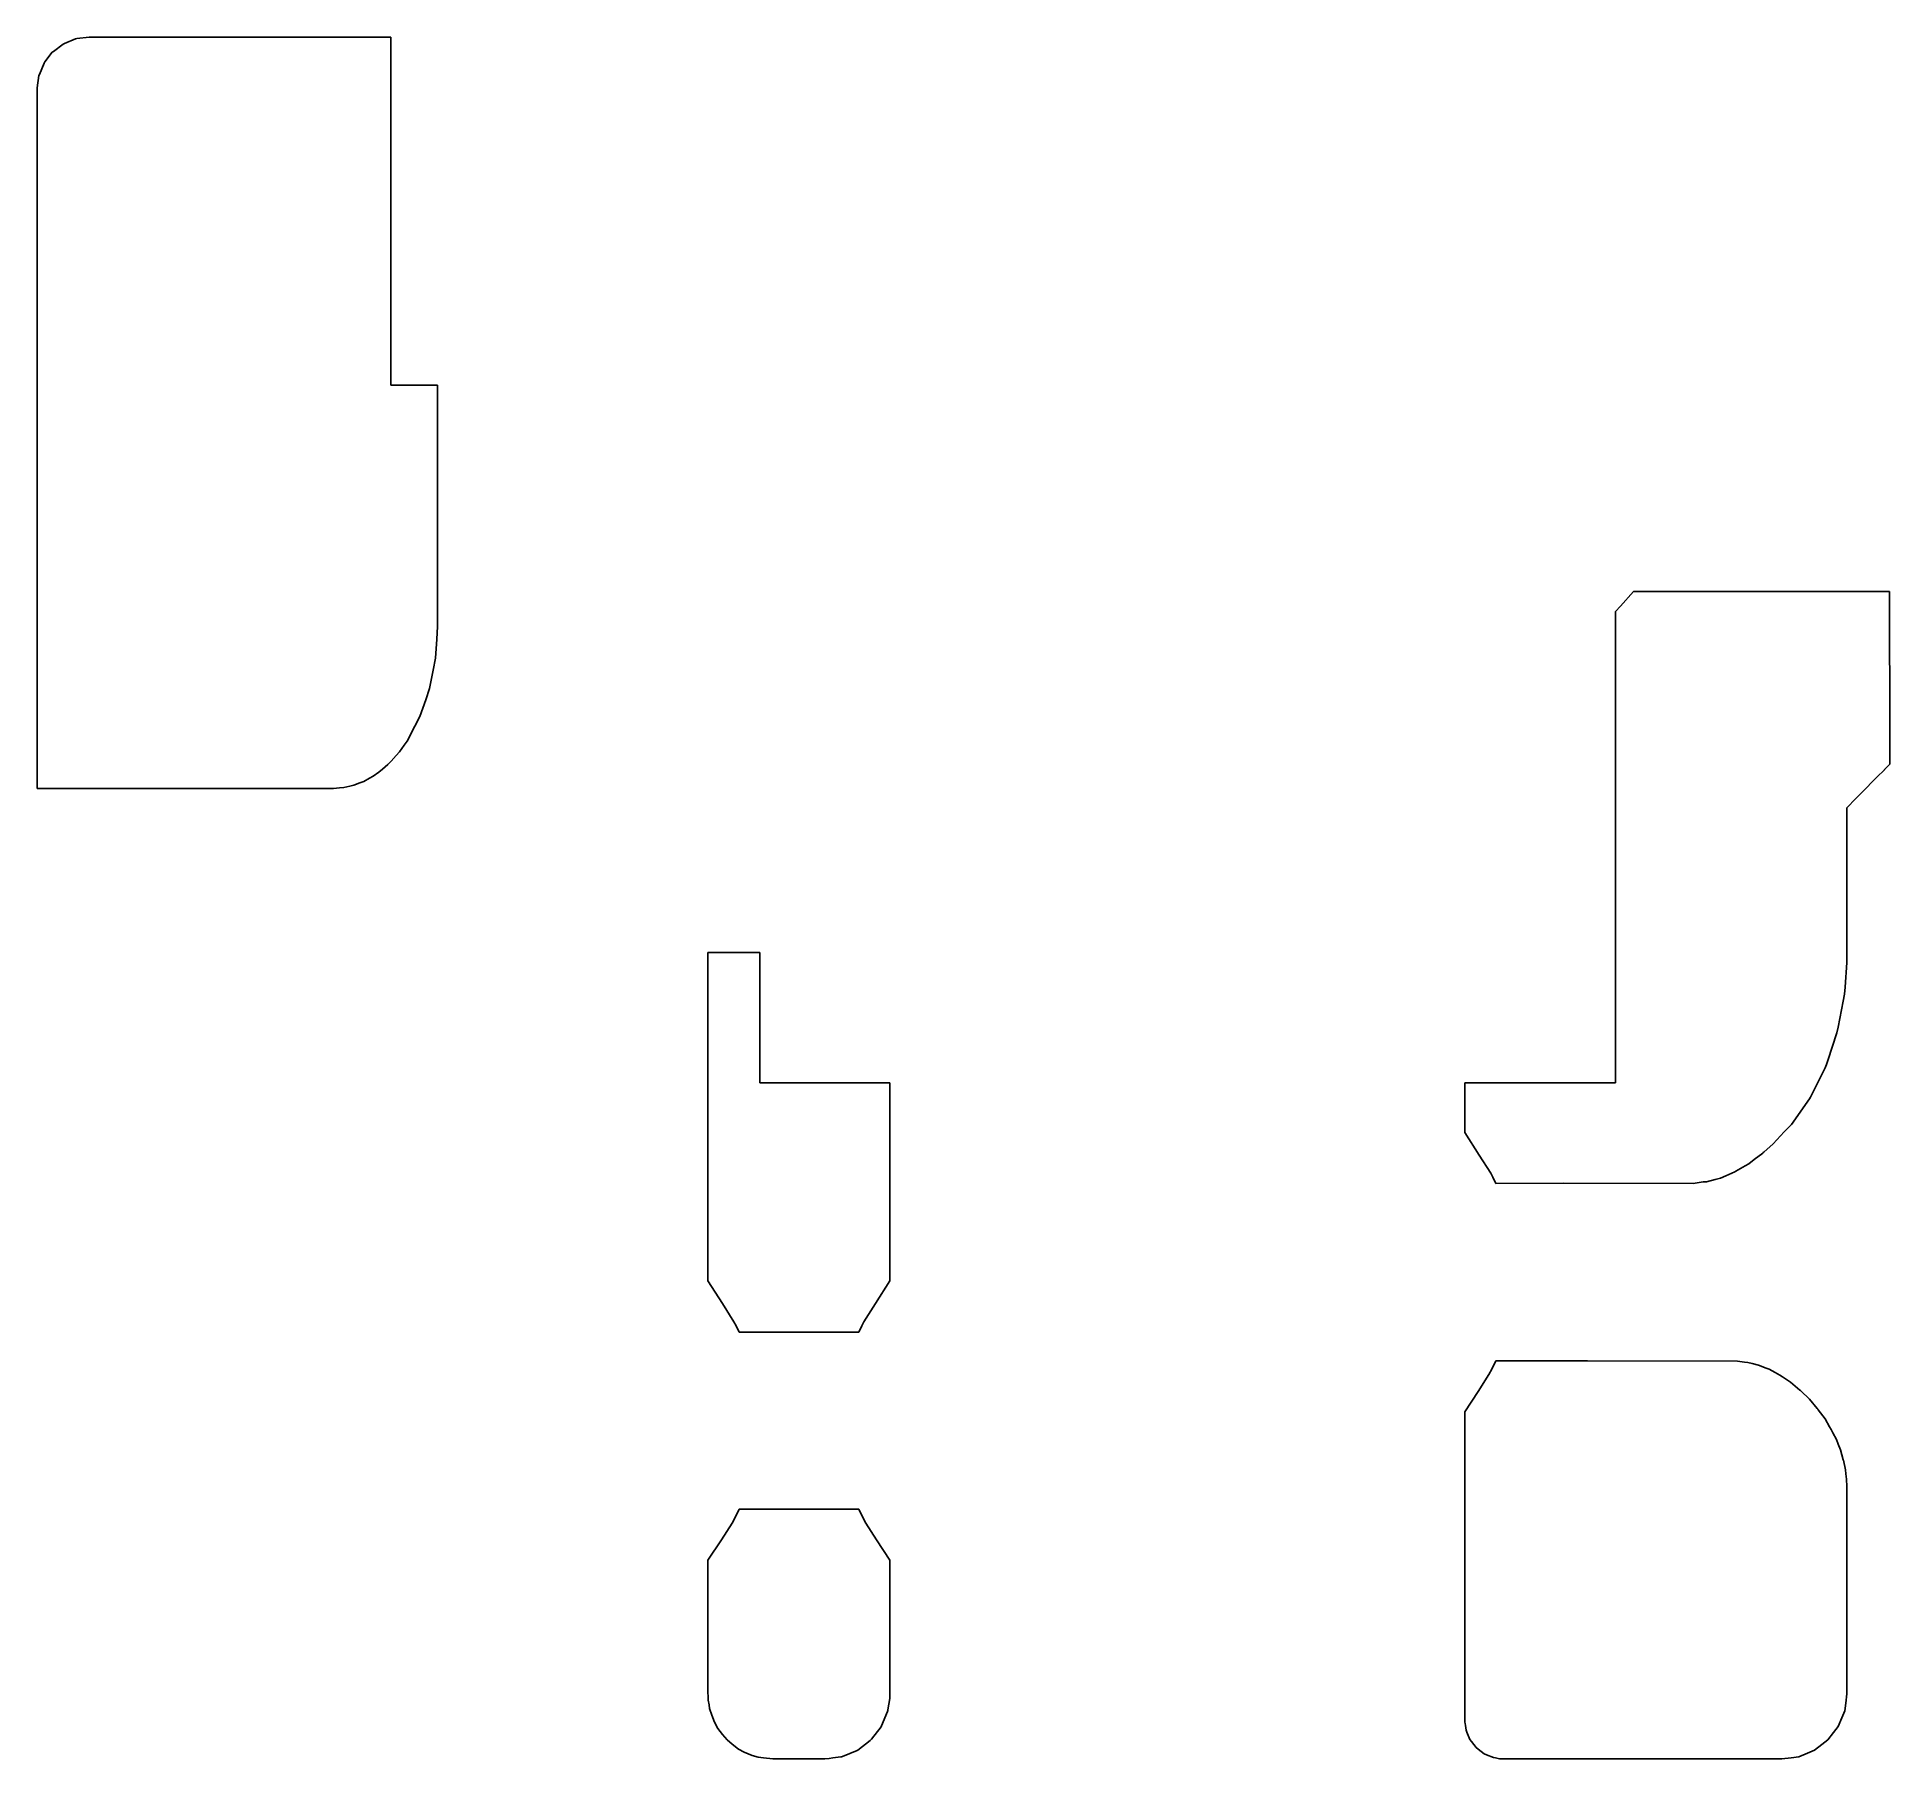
# Model space of a CAD drawing. Header units: metres. Extents: x 2.4 to 73.7, y -16 to 50.2.
import ezdxf

# ---------------------------------------------------------------- set-up
doc = ezdxf.new("R2010")
doc.units = ezdxf.units.M

msp = doc.modelspace()

# ---------------------------------------------------------------- linework, layer by layer
for p, q in [((3.4, 49.932), (3.028, 49.647)), ((3.449, 49.952), (3.4, 49.932)), ((3.882, 50.132), (3.449, 49.952)), ((3.935, 50.139), (3.882, 50.132)), ((4.4, 50.2), (3.935, 50.139)), ((5.388, 50.2), (4.4, 50.2)), ((5.464, 50.2), (5.388, 50.2)), ((5.548, 50.2), (5.464, 50.2)), ((5.631, 50.2), (5.548, 50.2)), ((5.705, 50.2), (5.631, 50.2)), ((5.758, 50.2), (5.705, 50.2)), ((14.971, 50.2), (5.758, 50.2)), ((15.021, 50.2), (14.971, 50.2)), ((15.085, 50.2), (15.021, 50.2)), ((15.155, 50.2), (15.085, 50.2)), ((15.222, 50.2), (15.155, 50.2)), ((15.281, 50.2), (15.222, 50.2)), ((16, 50.2), (15.281, 50.2)), ((16, 49.693), (16, 50.2)), ((2.668, 49.2), (2.488, 48.767)), ((2.7, 49.242), (2.668, 49.2)), ((2.986, 49.614), (2.7, 49.242)), ((3.028, 49.647), (2.986, 49.614)), ((16, 45.2), (16, 49.693)), ((2.468, 48.718), (2.407, 48.253)), ((2.488, 48.767), (2.468, 48.718)), ((2.407, 48.253), (2.4, 48.2)), ((2.4, 48.2), (2.4, 45.505)), ((2.4, 45.505), (2.4, 45.048)), ((2.4, 45.048), (2.4, 44.12)), ((16, 45.059), (16, 45.2)), ((16, 44.177), (16, 45.059)), ((16, 45.059), (16, 45.059)), ((16, 44.003), (16, 44.177)), ((2.4, 44.12), (2.4, 44.106)), ((2.4, 44.106), (2.4, 44.093)), ((2.4, 44.093), (2.4, 43.201)), ((16, 43.146), (16, 44.003)), ((2.4, 43.201), (2.4, 43.183)), ((2.4, 43.183), (2.4, 42.88)), ((2.4, 42.88), (2.4, 41.983)), ((16, 42.881), (16, 43.146)), ((16, 42.094), (16, 42.881)), ((16, 41.675), (16, 42.094)), ((2.4, 41.983), (2.4, 41.24)), ((16, 41.005), (16, 41.675)), ((2.4, 41.24), (2.4, 40.68)), ((2.4, 40.68), (2.4, 39.012)), ((16, 40.362), (16, 41.005)), ((16, 39.852), (16, 40.362)), ((16, 38.908), (16, 39.852)), ((2.4, 39.012), (2.4, 38.335)), ((16, 37.371), (16, 38.908)), ((2.4, 38.335), (2.4, 37.851)), ((2.4, 37.851), (2.4, 31.275)), ((16, 37.252), (16, 37.371)), ((16, 36.817), (16, 37.252)), ((16.436, 36.817), (16, 36.817)), ((17.8, 36.817), (16.436, 36.817)), ((17.8, 34.241), (17.8, 36.817)), ((17.8, 32.072), (17.8, 34.241)), ((17.8, 30.72), (17.8, 32.072)), ((2.4, 31.275), (2.4, 28.363)), ((17.8, 29.12), (17.8, 30.72)), ((17.8, 27.537), (17.8, 29.12)), ((63.796, 28.884), (63.286, 28.318)), ((67.587, 28.887), (63.796, 28.884)), ((73.641, 28.887), (67.587, 28.887)), ((73.653, 23.208), (73.641, 28.887)), ((2.4, 28.363), (2.4, 25.95)), ((63.286, 28.318), (63.1, 28.112)), ((63.1, 28.112), (63.1, 28.098)), ((63.1, 28.098), (63.1, 28.085)), ((63.1, 28.085), (63.1, 28.073)), ((63.1, 28.073), (63.1, 24.115)), ((17.769, 27.05), (17.8, 27.537)), ((17.723, 26.323), (17.769, 27.05)), ((2.4, 25.95), (2.4, 21.314)), ((17.496, 25.155), (17.632, 25.855)), ((17.632, 25.855), (17.723, 26.323)), ((17.347, 24.724), (17.496, 25.155)), ((17.126, 24.079), (17.347, 24.724)), ((16.628, 23.136), (16.926, 23.701)), ((16.926, 23.701), (17.126, 24.079)), ((63.1, 24.115), (63.1, 10)), ((16.338, 22.726), (16.512, 22.972)), ((16.512, 22.972), (16.628, 23.136)), ((73.653, 22.248), (73.653, 23.208)), ((15.686, 22.049), (15.887, 22.237)), ((15.887, 22.237), (16.022, 22.363)), ((16.022, 22.363), (16.211, 22.58)), ((16.211, 22.58), (16.338, 22.726)), ((73.449, 22.042), (73.653, 22.248)), ((14.192, 21.344), (14.425, 21.397)), ((14.425, 21.397), (14.58, 21.433)), ((14.58, 21.433), (14.808, 21.522)), ((14.808, 21.522), (14.961, 21.582)), ((14.961, 21.582), (15.183, 21.705)), ((15.183, 21.705), (15.331, 21.787)), ((15.331, 21.787), (15.543, 21.944)), ((15.543, 21.944), (15.686, 22.049)), ((72.685, 21.267), (73.026, 21.612)), ((73.026, 21.612), (73.155, 21.743)), ((73.155, 21.743), (73.441, 22.033)), ((73.441, 22.033), (73.449, 22.042)), ((2.4, 21.314), (9.23, 21.314)), ((9.23, 21.314), (13.8, 21.314)), ((13.8, 21.314), (14.035, 21.332)), ((14.035, 21.332), (14.192, 21.344)), ((72, 20.572), (72.344, 20.92)), ((72.344, 20.92), (72.685, 21.267)), ((72, 17.568), (72, 20.572)), ((72, 17.265), (72, 17.568)), ((72, 14.947), (72, 17.265)), ((28.2, 12.196), (28.2, 15)), ((28.2, 15), (29.799, 15)), ((29.799, 15), (30.2, 15)), ((30.2, 15), (30.2, 13.13)), ((71.929, 13.669), (71.989, 14.624)), ((71.989, 14.624), (72, 14.946)), ((72, 14.946), (72, 14.947)), ((72, 14.946), (72, 14.946)), ((71.901, 13.397), (71.929, 13.669)), ((30.2, 13.13), (30.2, 12.651)), ((71.665, 12.129), (71.854, 13.13)), ((71.854, 13.13), (71.901, 13.397)), ((28.2, 10.62), (28.2, 12.196)), ((30.2, 12.651), (30.2, 12.445)), ((30.2, 12.445), (30.2, 12.393)), ((30.2, 12.393), (30.2, 12.188)), ((30.2, 12.188), (30.2, 12.136)), ((30.2, 12.136), (30.2, 11.946)), ((71.613, 11.922), (71.665, 12.129)), ((30.2, 11.946), (30.2, 11.896)), ((30.2, 11.896), (30.2, 11.734)), ((30.2, 11.734), (30.2, 11.69)), ((30.2, 11.69), (30.2, 11.567)), ((30.2, 11.567), (30.2, 11.533)), ((30.2, 11.533), (30.2, 10.474)), ((71.261, 10.848), (71.613, 11.922)), ((71.157, 10.569), (71.214, 10.705)), ((71.214, 10.705), (71.261, 10.848)), ((28.2, 10.457), (28.2, 10.62)), ((28.2, 9.337), (28.2, 10.457)), ((30.2, 10.474), (30.2, 10)), ((30.2, 10), (33.816, 10)), ((33.816, 10), (35.2, 10)), ((35.2, 10), (35.2, 8.896)), ((59.919, 10), (57.3, 10)), ((57.3, 10), (57.3, 8.1)), ((60.021, 10), (59.919, 10)), ((62.471, 10), (60.021, 10)), ((63.1, 10), (62.471, 10)), ((70.638, 9.515), (71.157, 10.569)), ((28.2, 2.408), (28.2, 9.337)), ((69.866, 8.39), (70.558, 9.375)), ((70.558, 9.375), (70.601, 9.442)), ((70.601, 9.442), (70.638, 9.515)), ((35.2, 8.896), (35.2, 2.399)), ((57.3, 8.1), (57.3, 8.085)), ((57.3, 8.085), (57.861, 7.213)), ((69.166, 7.644), (69.586, 8.107)), ((69.586, 8.107), (69.844, 8.364)), ((69.844, 8.364), (69.856, 8.376)), ((69.856, 8.376), (69.866, 8.39)), ((57.861, 7.213), (58.301, 6.517)), ((68.438, 7.046), (68.762, 7.292)), ((68.762, 7.292), (68.779, 7.309)), ((68.779, 7.309), (68.804, 7.333)), ((68.804, 7.333), (69.166, 7.644)), ((58.301, 6.517), (58.381, 6.362)), ((67.141, 6.33), (67.34, 6.417)), ((67.34, 6.417), (67.682, 6.567)), ((67.682, 6.567), (67.728, 6.597)), ((67.728, 6.597), (67.816, 6.653)), ((67.816, 6.653), (68.091, 6.809)), ((68.091, 6.809), (68.226, 6.885)), ((68.226, 6.885), (68.438, 7.046)), ((58.381, 6.362), (58.5, 6.118)), ((58.5, 6.118), (61.109, 6.13)), ((61.109, 6.13), (66.083, 6.119)), ((66.083, 6.119), (66.476, 6.183)), ((66.476, 6.183), (66.603, 6.193)), ((66.603, 6.193), (66.927, 6.275)), ((66.927, 6.275), (67.141, 6.33)), ((28.2, 2.375), (28.2, 2.408)), ((28.761, 1.504), (28.2, 2.375)), ((35.2, 2.375), (34.639, 1.504)), ((35.2, 2.399), (35.2, 2.375)), ((35.2, 2.399), (35.2, 2.399)), ((29.201, 0.807), (28.761, 1.504)), ((34.639, 1.504), (34.199, 0.807)), ((29.281, 0.652), (29.201, 0.807)), ((34.199, 0.807), (34.119, 0.652)), ((29.4, 0.408), (29.281, 0.652)), ((30.655, 0.408), (29.4, 0.408)), ((34, 0.408), (30.655, 0.408)), ((34.119, 0.652), (34, 0.408)), ((58.5, -0.693), (58.341, -1.012)), ((62.024, -0.699), (58.5, -0.693)), ((67.797, -0.701), (62.024, -0.699)), ((68.058, -0.748), (67.797, -0.701)), ((58.23, -1.222), (57.814, -1.868)), ((58.341, -1.012), (58.23, -1.222)), ((68.188, -0.759), (68.058, -0.748)), ((68.36, -0.8), (68.188, -0.759)), ((68.593, -0.856), (68.36, -0.8)), ((68.891, -0.974), (68.593, -0.856)), ((69.01, -1.021), (68.891, -0.974)), ((69.234, -1.147), (69.01, -1.021)), ((69.425, -1.244), (69.234, -1.147)), ((69.525, -1.311), (69.425, -1.244)), ((69.828, -1.513), (69.525, -1.311)), ((57.814, -1.868), (57.3, -2.654)), ((70.187, -1.816), (69.828, -1.513)), ((70.21, -1.835), (70.187, -1.816)), ((70.227, -1.85), (70.21, -1.835)), ((70.562, -2.174), (70.227, -1.85)), ((57.3, -2.654), (57.3, -2.888)), ((70.86, -2.527), (70.562, -2.174)), ((70.88, -2.551), (70.86, -2.527)), ((70.897, -2.576), (70.88, -2.551)), ((71.158, -2.93), (70.897, -2.576)), ((57.3, -2.888), (57.3, -4.808)), ((71.335, -3.227), (71.158, -2.93)), ((71.396, -3.329), (71.335, -3.227)), ((71.457, -3.457), (71.396, -3.329)), ((71.592, -3.724), (71.457, -3.457)), ((71.658, -3.892), (71.592, -3.724)), ((71.747, -4.118), (71.658, -3.892)), ((71.86, -4.504), (71.747, -4.118)), ((57.3, -4.808), (57.3, -6.297)), ((71.862, -4.512), (71.86, -4.504)), ((71.863, -4.515), (71.862, -4.512)), ((71.941, -4.882), (71.863, -4.515)), ((71.96, -5.039), (71.941, -4.882)), ((71.986, -5.244), (71.96, -5.039)), ((71.997, -5.525), (71.986, -5.244)), ((72, -5.592), (71.997, -5.525)), ((72, -5.748), (72, -5.592)), ((29.4, -6.403), (29.241, -6.722)), ((32.355, -6.403), (29.4, -6.403)), ((34, -6.403), (32.355, -6.403)), ((34.159, -6.722), (34, -6.403)), ((57.3, -6.297), (57.3, -7.414)), ((72, -6.735), (72, -5.748)), ((29.13, -6.931), (28.714, -7.578)), ((29.241, -6.722), (29.13, -6.931)), ((34.27, -6.931), (34.159, -6.722)), ((34.686, -7.578), (34.27, -6.931)), ((72, -8.152), (72, -6.735)), ((72, -6.735), (72, -6.735)), ((28.714, -7.578), (28.2, -8.364)), ((35.2, -8.364), (34.686, -7.578)), ((57.3, -7.414), (57.3, -8.224)), ((28.2, -8.364), (28.2, -8.57)), ((35.2, -8.526), (35.2, -8.364)), ((35.2, -9.787), (35.2, -8.526)), ((57.3, -8.224), (57.3, -8.349)), ((57.3, -8.349), (57.3, -8.933)), ((72, -9.071), (72, -8.152)), ((28.2, -8.57), (28.2, -10.098)), ((57.3, -8.933), (57.3, -9.06)), ((57.3, -9.06), (57.3, -14.177)), ((72, -9.675), (72, -9.071)), ((35.2, -10.7), (35.2, -9.787)), ((35.2, -9.787), (35.2, -9.787)), ((72, -9.784), (72, -9.675)), ((72, -13.5), (72, -9.784)), ((28.2, -10.098), (28.2, -11.093)), ((28.2, -11.093), (28.2, -11.725)), ((35.2, -11.326), (35.2, -10.7)), ((35.2, -11.725), (35.2, -11.326)), ((28.2, -11.725), (28.2, -12.11)), ((28.2, -12.11), (28.2, -12.325)), ((35.2, -11.95), (35.2, -11.725)), ((35.2, -13.5), (35.2, -11.95)), ((28.2, -12.325), (28.2, -13.5)), ((28.2, -13.5), (28.203, -13.551)), ((35.191, -13.677), (35.2, -13.5)), ((71.953, -13.858), (72, -13.5)), ((28.203, -13.551), (28.212, -13.745)), ((28.212, -13.745), (28.243, -13.914)), ((28.243, -13.914), (28.264, -14.055)), ((28.264, -14.055), (28.345, -14.323)), ((34.876, -14.728), (35.107, -14.17)), ((35.107, -14.17), (35.118, -14.135)), ((35.118, -14.135), (35.12, -14.117)), ((35.12, -14.117), (35.191, -13.677)), ((57.3, -14.177), (57.3, -14.409)), ((71.803, -14.416), (71.915, -14.147)), ((71.915, -14.147), (71.953, -13.858)), ((28.345, -14.323), (28.453, -14.583)), ((28.453, -14.583), (28.583, -14.827)), ((28.583, -14.827), (28.76, -15.057)), ((34.49, -15.241), (34.859, -14.76)), ((34.859, -14.76), (34.876, -14.728)), ((57.3, -14.409), (57.3, -14.5)), ((57.3, -14.5), (57.31, -14.59)), ((57.31, -14.59), (57.318, -14.638)), ((57.318, -14.638), (57.329, -14.718)), ((57.329, -14.718), (57.351, -14.888)), ((57.351, -14.888), (57.388, -14.977)), ((71.488, -14.981), (71.665, -14.75)), ((71.665, -14.75), (71.803, -14.416)), ((28.76, -15.057), (28.932, -15.268)), ((28.932, -15.268), (29.129, -15.429)), ((29.129, -15.429), (29.378, -15.62)), ((29.378, -15.62), (29.596, -15.737)), ((33.367, -15.908), (33.932, -15.674)), ((33.932, -15.674), (33.959, -15.659)), ((33.959, -15.659), (34.443, -15.288)), ((34.443, -15.288), (34.468, -15.268)), ((34.468, -15.268), (34.49, -15.241)), ((57.388, -14.977), (57.501, -15.25)), ((57.501, -15.25), (57.559, -15.326)), ((57.559, -15.326), (57.739, -15.561)), ((57.739, -15.561), (57.816, -15.619)), ((57.816, -15.619), (58.05, -15.799)), ((70.481, -15.777), (70.75, -15.665)), ((70.75, -15.665), (71.037, -15.445)), ((71.037, -15.445), (71.268, -15.268)), ((71.268, -15.268), (71.488, -14.981)), ((29.596, -15.737), (29.898, -15.862)), ((29.898, -15.862), (30.129, -15.933)), ((30.129, -15.933), (30.337, -15.964)), ((30.337, -15.964), (30.7, -16)), ((30.7, -16), (31.183, -16)), ((31.183, -16), (32.7, -16)), ((32.7, -16), (32.856, -15.985)), ((32.856, -15.985), (33.005, -15.96)), ((33.005, -15.96), (33.31, -15.92)), ((33.31, -15.92), (33.338, -15.917)), ((33.338, -15.917), (33.367, -15.908)), ((58.05, -15.799), (58.139, -15.836)), ((58.139, -15.836), (58.412, -15.949)), ((58.412, -15.949), (58.489, -15.964)), ((58.489, -15.964), (58.635, -15.991)), ((58.635, -15.991), (58.677, -15.995)), ((58.677, -15.995), (58.719, -15.998)), ((58.719, -15.998), (58.738, -15.999)), ((58.738, -15.999), (58.781, -16)), ((58.781, -16), (58.8, -16)), ((58.8, -16), (62.342, -16)), ((62.342, -16), (69.5, -16)), ((69.5, -16), (69.858, -15.953)), ((69.858, -15.953), (70.147, -15.915)), ((70.147, -15.915), (70.481, -15.777))]:
    msp.add_line(p, q)

doc.saveas('drawing.dxf')
